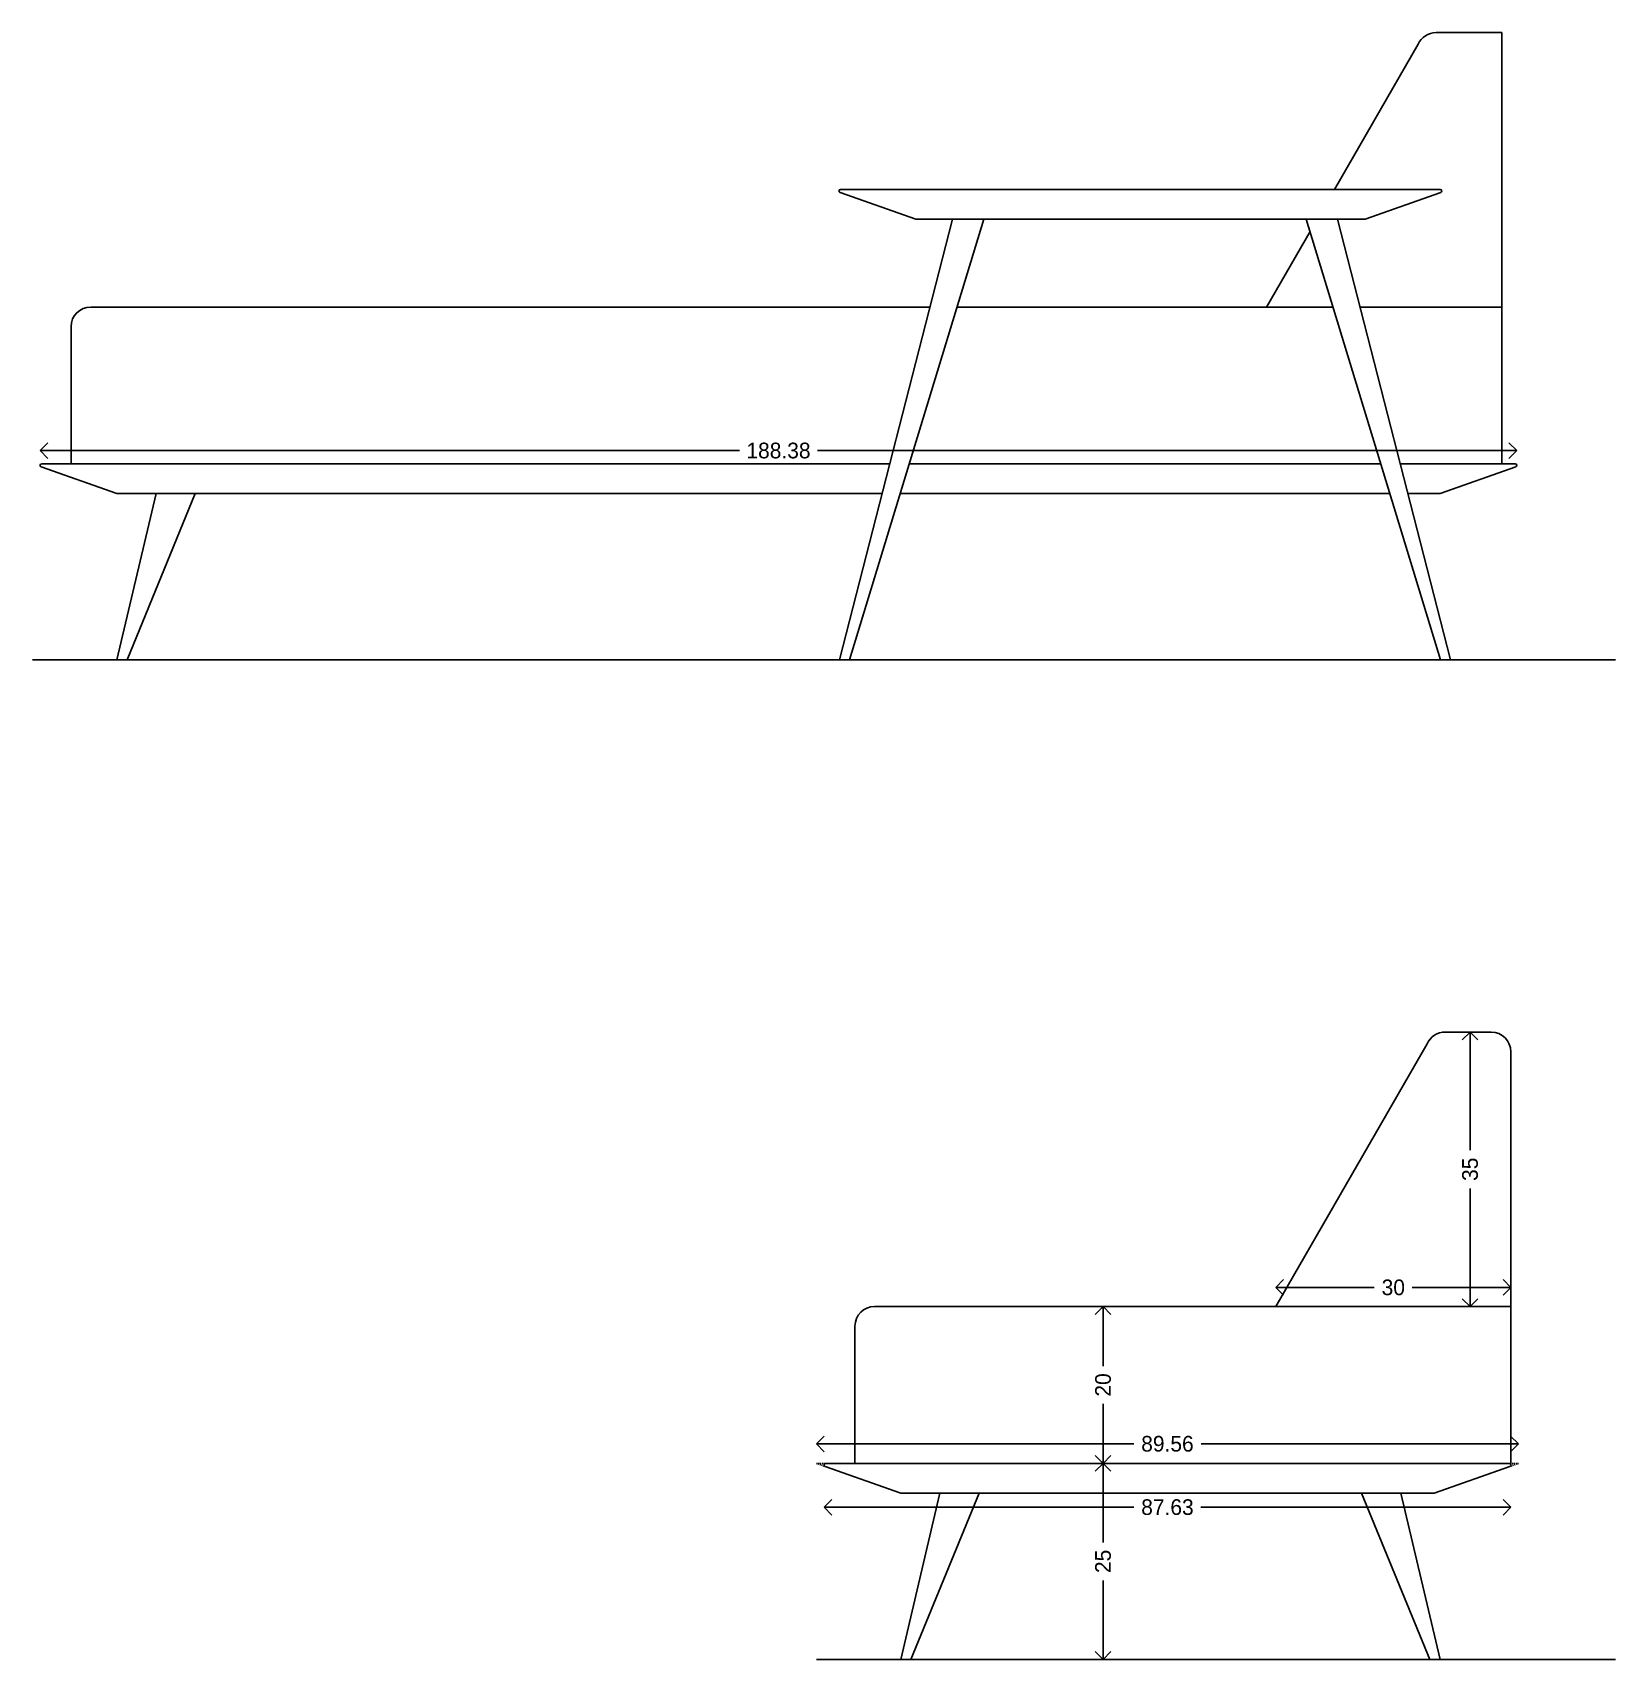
# Model space of a CAD drawing. Header units: metres. Extents: x -16 to 65907, y -5261 to 15511.
# Drawn here: x 65593 to 65794.9, y 5646 to 5853.4 of the extents above; entities that cross this region are included whole.
import ezdxf

# ---------------------------------------------------------------- set-up
doc = ezdxf.new("R2010")
doc.units = ezdxf.units.M
doc.header["$PDMODE"] = 67
doc.header["$PDSIZE"] = -5
doc.linetypes.add('DASHED', pattern=[19.05, 12.7, -6.35])
doc.layers.get('0').update_dxf_attribs({"color": 6})
doc.layers.add('BC-GREYCOLOR', color=8, linetype='Continuous')
doc.layers.add('BC-TEXT', color=7, linetype='Continuous')
doc.styles.add('BC-1IN10-1', font='FreeSans.ttf', dxfattribs={"height": 2})
doc.dimstyles.new('BC-1IN10-1', dxfattribs={"dimtxt": 2, "dimasz": 2, "dimexe": 0.18, "dimexo": 0.0625, "dimgap": 1, "dimtad": 0, "dimtoh": 1, "dimzin": 12, "dimdsep": 46, "dimtxsty": 'BC-1IN10-1', "dimblk": 'OPEN90', "dimcen": 0.09, "dimse1": 1, "dimse2": 1, "dimclrd": 256, "dimclre": 256, "dimclrt": 7, "dimadec": 0, "dimazin": 0, "dimtfac": 1, "dimtdec": 1, "dimtofl": 0, "dimtmove": 1, "dimatfit": 3, "dimldrblk": 'OPEN90', "dimfxl": 1, "dimtolj": 1, "dimtzin": 0, "dimlwd": -1, "dimarcsym": 0})

# ---------------------------------------------------------------- blocks, each defined once
blk = doc.blocks.new('_OPEN90')
at = {"color": 0, "linetype": 'ByBlock'}
for p, q in [((0, 0), (-1, 0)), ((-0.5, 0.5), (0, 0)), ((0, 0), (-0.5, -0.5))]:
    blk.add_line(p, q, dxfattribs=at)
blk = doc.blocks.new('*D2605')
at = {"layer": 'BC-TEXT'}
for p, q in [((65694.99, 5673.46), (65733.49, 5673.46)), ((65780.55, 5673.46), (65742.05, 5673.46))]:
    blk.add_line(p, q, dxfattribs=at)
at = {"layer": 'Defpoints', "color": 0}
for p in [(65782.55, 5673.46), (65692.99, 5670.97), (65782.55, 5670.97)]:
    blk.add_point(p, dxfattribs=at)
at = {"layer": 'BC-TEXT', "xscale": 2, "yscale": 2, "zscale": 2, "rotation": 180}
blk.add_blockref('_OPEN90', (65692.99, 5673.46), dxfattribs=at)
at = {"layer": 'BC-TEXT', "xscale": 2, "yscale": 2, "zscale": 2}
blk.add_blockref('_OPEN90', (65782.55, 5673.46), dxfattribs=at)
at = {"layer": 'BC-TEXT', "color": 7, "insert": (65737.77, 5673.46), "char_height": 2, "attachment_point": 5, "style": 'BC-1IN10-1'}
blk.add_mtext('\\A1;89.56', dxfattribs=at)
blk = doc.blocks.new('*D2606')
at = {"layer": 'BC-TEXT'}
for p, q in [((65729.56, 5668.97), (65729.56, 5660.89)), ((65729.56, 5647.97), (65729.56, 5656.05))]:
    blk.add_line(p, q, dxfattribs=at)
at = {"layer": 'Defpoints', "color": 0}
for p in [(65737.77, 5670.97), (65729.56, 5645.97), (65737.77, 5645.97)]:
    blk.add_point(p, dxfattribs=at)
at = {"layer": 'BC-TEXT', "xscale": 2, "yscale": 2, "zscale": 2}
for p, rotation in [((65729.56, 5670.97), 90), ((65729.56, 5645.97), 270)]:
    blk.add_blockref('_OPEN90', p, dxfattribs=dict(at, rotation=rotation))
at = {"layer": 'BC-TEXT', "color": 7, "insert": (65729.56, 5658.47), "char_height": 2, "attachment_point": 5, "rotation": 90, "style": 'BC-1IN10-1'}
blk.add_mtext('\\A1;25', dxfattribs=at)
blk = doc.blocks.new('*D2607')
at = {"layer": 'BC-TEXT'}
for p, q in [((65695.96, 5665.38), (65733.49, 5665.38)), ((65779.58, 5665.38), (65742.04, 5665.38))]:
    blk.add_line(p, q, dxfattribs=at)
at = {"layer": 'Defpoints', "color": 0}
for p in [(65693.96, 5670.77), (65781.58, 5670.77), (65781.58, 5665.38)]:
    blk.add_point(p, dxfattribs=at)
at = {"layer": 'BC-TEXT', "xscale": 2, "yscale": 2, "zscale": 2, "rotation": 180}
blk.add_blockref('_OPEN90', (65693.96, 5665.38), dxfattribs=at)
at = {"layer": 'BC-TEXT', "xscale": 2, "yscale": 2, "zscale": 2}
blk.add_blockref('_OPEN90', (65781.58, 5665.38), dxfattribs=at)
at = {"layer": 'BC-TEXT', "color": 7, "insert": (65737.77, 5665.38), "char_height": 2, "attachment_point": 5, "style": 'BC-1IN10-1'}
blk.add_mtext('\\A1;87.63', dxfattribs=at)
blk = doc.blocks.new('*D2608')
at = {"layer": 'BC-TEXT'}
for p, q in [((65729.56, 5688.97), (65729.56, 5683.38)), ((65729.56, 5672.97), (65729.56, 5678.55))]:
    blk.add_line(p, q, dxfattribs=at)
at = {"layer": 'Defpoints', "color": 0}
for p in [(65729.56, 5690.97), (65737.77, 5690.97), (65737.77, 5670.97)]:
    blk.add_point(p, dxfattribs=at)
at = {"layer": 'BC-TEXT', "xscale": 2, "yscale": 2, "zscale": 2}
for p, rotation in [((65729.56, 5690.97), 90), ((65729.56, 5670.97), 270)]:
    blk.add_blockref('_OPEN90', p, dxfattribs=dict(at, rotation=rotation))
at = {"layer": 'BC-TEXT', "color": 7, "insert": (65729.56, 5680.97), "char_height": 2, "attachment_point": 5, "rotation": 90, "style": 'BC-1IN10-1'}
blk.add_mtext('\\A1;20', dxfattribs=at)
blk = doc.blocks.new('*D2609')
at = {"layer": 'BC-TEXT'}
for p, q in [((65595.96, 5800.11), (65683.19, 5800.11)), ((65780.34, 5800.11), (65693.11, 5800.11))]:
    blk.add_line(p, q, dxfattribs=at)
at = {"layer": 'Defpoints', "color": 0}
for p in [(65782.34, 5800.11), (65593.96, 5798.25), (65782.34, 5798.25)]:
    blk.add_point(p, dxfattribs=at)
at = {"layer": 'BC-TEXT', "xscale": 2, "yscale": 2, "zscale": 2, "rotation": 180}
blk.add_blockref('_OPEN90', (65593.96, 5800.11), dxfattribs=at)
at = {"layer": 'BC-TEXT', "xscale": 2, "yscale": 2, "zscale": 2}
blk.add_blockref('_OPEN90', (65782.34, 5800.11), dxfattribs=at)
at = {"layer": 'BC-TEXT', "color": 7, "insert": (65688.15, 5800.11), "char_height": 2, "attachment_point": 5, "style": 'BC-1IN10-1'}
blk.add_mtext('\\A1;188.38', dxfattribs=at)
blk = doc.blocks.new('*D2610')
at = {"layer": 'BC-TEXT'}
for p, q in [((65776.38, 5723.97), (65776.38, 5710.89)), ((65776.38, 5692.97), (65776.38, 5706.04))]:
    blk.add_line(p, q, dxfattribs=at)
at = {"layer": 'Defpoints', "color": 0}
for p in [(65776.14, 5725.97), (65776.14, 5690.97), (65776.38, 5690.97)]:
    blk.add_point(p, dxfattribs=at)
at = {"layer": 'BC-TEXT', "xscale": 2, "yscale": 2, "zscale": 2}
for p, rotation in [((65776.38, 5725.97), 90), ((65776.38, 5690.97), 270)]:
    blk.add_blockref('_OPEN90', p, dxfattribs=dict(at, rotation=rotation))
at = {"layer": 'BC-TEXT', "color": 7, "insert": (65776.38, 5708.47), "char_height": 2, "attachment_point": 5, "rotation": 90, "style": 'BC-1IN10-1'}
blk.add_mtext('\\A1;35', dxfattribs=at)
blk = doc.blocks.new('*D2611')
at = {"layer": 'BC-TEXT'}
for p, q in [((65753.58, 5693.4), (65764.16, 5693.4)), ((65779.58, 5693.4), (65768.99, 5693.4))]:
    blk.add_line(p, q, dxfattribs=at)
at = {"layer": 'Defpoints', "color": 0}
for p in [(65781.58, 5693.4), (65751.58, 5690.97), (65781.58, 5690.97)]:
    blk.add_point(p, dxfattribs=at)
at = {"layer": 'BC-TEXT', "xscale": 2, "yscale": 2, "zscale": 2, "rotation": 180}
blk.add_blockref('_OPEN90', (65751.58, 5693.4), dxfattribs=at)
at = {"layer": 'BC-TEXT', "xscale": 2, "yscale": 2, "zscale": 2}
blk.add_blockref('_OPEN90', (65781.58, 5693.4), dxfattribs=at)
at = {"layer": 'BC-TEXT', "color": 7, "insert": (65766.58, 5693.4), "char_height": 2, "attachment_point": 5, "style": 'BC-1IN10-1'}
blk.add_mtext('\\A1;30', dxfattribs=at)

msp = doc.modelspace()

# ---------------------------------------------------------------- linework, layer by layer
at = {"layer": 'BC-GREYCOLOR', "linetype": 'DASHED', "ltscale": 0.01}
for p, q in [((65692.989, 5670.966), (65694.09, 5670.577)), ((65692.989, 5670.966), (65694.156, 5670.966)), ((65782.549, 5670.966), (65781.382, 5670.966)), ((65782.549, 5670.966), (65781.449, 5670.577))]:
    msp.add_line(p, q, dxfattribs=at)
at = {"layer": 'BC-TEXT'}
for p, q in [((65780.406, 5853.421), (65772.031, 5853.421)), ((65780.406, 5815.921), (65780.406, 5853.421)), ((65769.746, 5851.937), (65759.062, 5833.421)), ((65696.008, 5833.033), (65705.672, 5829.621)), ((65696.074, 5833.421), (65772.578, 5833.421)), ((65772.645, 5833.033), (65762.981, 5829.621)), ((65710.36, 5829.621), (65695.926, 5773.421)), ((65714.341, 5829.621), (65697.226, 5773.421)), ((65705.672, 5829.621), (65762.981, 5829.621)), ((65755.479, 5829.621), (65772.594, 5773.421)), ((65756.875, 5829.631), (65756.869, 5829.621)), ((65759.46, 5829.621), (65773.894, 5773.421)), ((65755.959, 5828.044), (65750.406, 5818.421)), ((65600.406, 5818.421), (65707.483, 5818.421)), ((65710.93, 5818.421), (65758.89, 5818.421)), ((65762.337, 5818.421), (65780.406, 5818.421)), ((65597.906, 5798.421), (65597.906, 5815.921)), ((65780.406, 5798.421), (65780.406, 5815.921)), ((65594.156, 5798.421), (65702.346, 5798.421)), ((65704.839, 5798.421), (65764.981, 5798.421)), ((65767.473, 5798.421), (65782.142, 5798.421)), ((65594.09, 5798.033), (65603.754, 5794.621)), ((65782.209, 5798.033), (65772.545, 5794.621)), ((65603.754, 5794.621), (65701.37, 5794.621)), ((65608.754, 5794.621), (65603.754, 5773.421)), ((65613.754, 5794.621), (65605.054, 5773.421)), ((65703.682, 5794.621), (65766.138, 5794.621)), ((65768.449, 5794.621), (65772.545, 5794.621)), ((65592.989, 5773.421), (65794.924, 5773.421)), ((65779.079, 5725.966), (65773.204, 5725.966)), ((65770.919, 5724.481), (65751.579, 5690.966)), ((65781.579, 5670.966), (65781.579, 5723.466)), ((65700.406, 5690.966), (65781.579, 5690.966)), ((65697.906, 5670.966), (65697.906, 5688.466)), ((65694.09, 5670.577), (65703.754, 5667.166)), ((65694.156, 5670.966), (65781.382, 5670.966)), ((65781.449, 5670.577), (65771.785, 5667.166)), ((65703.754, 5667.166), (65771.785, 5667.166)), ((65708.754, 5667.166), (65703.754, 5645.966)), ((65713.754, 5667.166), (65705.054, 5645.966)), ((65762.545, 5667.166), (65771.245, 5645.966)), ((65767.545, 5667.166), (65772.545, 5645.966)), ((65692.989, 5645.966), (65794.924, 5645.966))]:
    msp.add_line(p, q, dxfattribs=at)
for centre, radius, start, end in [((65772.031, 5850.921), 2.5, 90, 156.03751), ((65696.074, 5833.221), 0.2, 90, 250.55708), ((65772.578, 5833.221), 0.2, 289.44292, 90), ((65600.406, 5815.921), 2.5, 90, 180), ((65594.156, 5798.221), 0.2, 90, 250.55708), ((65782.142, 5798.221), 0.2, 289.44292, 90), ((65773.204, 5723.466), 2.5, 90, 156.03751), ((65779.079, 5723.466), 2.5, 0, 90), ((65700.406, 5688.466), 2.5, 90, 180), ((65694.156, 5670.766), 0.2, 90, 250.55708), ((65781.382, 5670.766), 0.2, 289.44292, 90)]:
    msp.add_arc(centre, radius, start, end, dxfattribs=at)

# ---------------------------------------------------------------- dimensions: what is measured, and where the dimension line sits
for base, p1, p2, picture, middle in [((65782.339, 5800.115), (65593.959, 5798.255), (65782.339, 5798.255), '*D2609', (65688.149, 5800.115)), ((65781.579, 5693.399), (65751.579, 5690.966), (65781.579, 5690.966), '*D2611', (65766.579, 5693.399)), ((65782.549, 5673.459), (65692.989, 5670.966), (65782.549, 5670.966), '*D2605', (65737.769, 5673.459)), ((65781.582, 5665.379), (65693.956, 5670.766), (65781.582, 5670.766), '*D2607', (65737.769, 5665.379))]:
    dim = msp.add_linear_dim(base=base, p1=p1, p2=p2, dimstyle='BC-1IN10-1', dxfattribs=at)
    dim.commit()
    dim.dimension.update_dxf_attribs({"geometry": picture, "text_midpoint": middle})
for base, p1, p2, picture, middle in [((65776.382, 5690.966), (65776.142, 5725.966), (65776.142, 5690.966), '*D2610', (65776.382, 5708.466)), ((65729.557, 5690.966), (65737.769, 5670.966), (65737.769, 5690.966), '*D2608', (65729.557, 5680.966)), ((65729.557, 5645.966), (65737.769, 5670.966), (65737.769, 5645.966), '*D2606', (65729.557, 5658.466))]:
    dim = msp.add_linear_dim(base=base, p1=p1, p2=p2, angle=90, dimstyle='BC-1IN10-1', dxfattribs=at)
    dim.commit()
    dim.dimension.update_dxf_attribs({"geometry": picture, "text_midpoint": middle})

doc.saveas('drawing.dxf')
